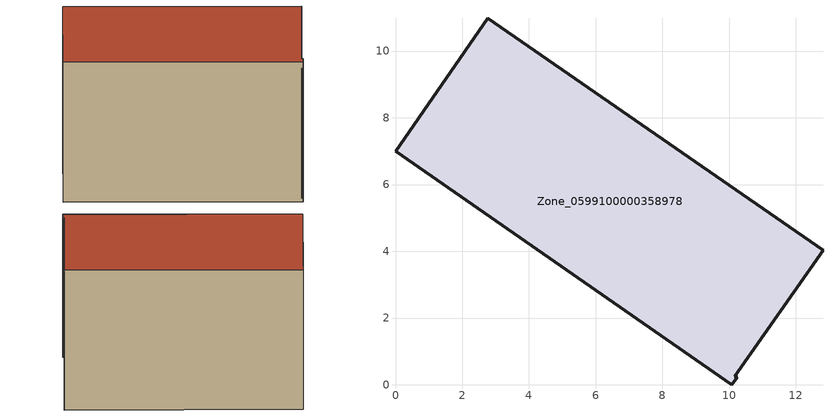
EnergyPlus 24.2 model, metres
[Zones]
Zone_0599100000358978
 floor ground (C_G): 0,6.99 2.76,10.98 12.81,4.03 10.17,0.26 10.23,0.22 10.08,0 z3.67
 wall outside (C_F): 2.76,10.98 0,6.99 10.08,0 10.23,0.22 10.17,0.26 12.81,4.03 2.76,10.98 z3.67:12.5
 roof outside (C_R): 10.08,0 10.23,0.22 10.17,0.26 12.81,4.03 2.76,10.98 0,6.99 z12.5
[BUILDING]
Pand.0599100000358978: North Axis=0; Terrain=City; Loads Convergence Tolerance Value=0.04; Temperature Convergence Tolerance Value=0.4; Solar Distribution=FullExterior; Maximum Number of Warmup Days=25; Minimum Number of Warmup Days=1
[Site:Location]
Rotterdam.The.Hague.AP_ZH_NLD Design_Conditions: Latitude=51.96; Longitude=4.45; Time Zone=1; Elevation=-4.5
[SITE:GROUNDTEMPERATURE:BUILDINGSURFACE]
18, 18, 18, 18, 18, 18, 18, 18, 18, 18, 18, 18
[MATERIAL] Thermal Absorptance=0.9; Solar Absorptance=0.7; Visible Absorptance=0.7
Name | Roughness | Thickness | Conductivity | Density | Specific Heat
G.TI.1992-2005 | MediumSmooth | 0.15 | 0.06 | 540 | 1210
F.TI.1992-2005 | Rough | 0.3 | 0.12 | 1920 | 840
R.TI.1992-2005 | MediumRough | 0.2 | 0.08 | 1500 | 1000
[CONSTRUCTION]
C_G: G.TI.1992-2005
C_F: F.TI.1992-2005
C_R: R.TI.1992-2005
[ZONE]
Zone_0599100000358978: Type=1; Multiplier=1; Ceiling Height=Autocalculate; Volume=Autocalculate; Floor Area=autocalculate; Part of Total Floor Area=Yes
[ZONEINFILTRATION:DESIGNFLOWRATE]
Infil_Zone_0599100000358978: Zone or ZoneList or Space or SpaceList=Zone_0599100000358978; Schedule=AlwaysOn; Design Flow Rate Calculation Method=Flow/Area; Flow Rate per Floor Area=0.0015; Constant Term Coefficient=1; Temperature Term Coefficient=0; Velocity Term Coefficient=0; Velocity Squared Term Coefficient=0
[HVACTEMPLATE:ZONE:IDEALLOADSAIRSYSTEM]
Zone_0599100000358978: Maximum Heating Supply Air Temperature=50; Minimum Cooling Supply Air Temperature=13; Maximum Heating Supply Air Humidity Ratio=0.0156; Minimum Cooling Supply Air Humidity Ratio=0.0077; Heating Limit=NoLimit; Cooling Limit=NoLimit; Dehumidification Control Type=ConstantSensibleHeatRatio; Cooling Sensible Heat Ratio=0.7; Dehumidification Setpoint=60; Humidification Control Type=None; Humidification Setpoint=30; Outdoor Air Method=None; Outdoor Air Flow Rate per Person=0.00944; Outdoor Air Flow Rate per Zone Floor Area=0; Outdoor Air Flow Rate per Zone=0; Demand Controlled Ventilation Type=None; Outdoor Air Economizer Type=NoEconomizer; Heat Recovery Type=None; Sensible Heat Recovery Effectiveness=0.7; Latent Heat Recovery Effectiveness=0.65
[ZONECONTROL:THERMOSTAT]
ThermostatControl_Zone_0599100000358978: Zone or ZoneList=Zone_0599100000358978; Control Type Schedule=DualSetpointControlType; Control 1=Thermostat_Zone_0599100000358978; Temperature Difference Between Cutout And Setpoint=0
[THERMOSTATSETPOINT:DUALSETPOINT]
Thermostat_Zone_0599100000358978: Heating Setpoint Temperature Schedule=HeatingSetpoint_Zone_0599100000358978; Cooling Setpoint Temperature Schedule=CoolingSetpoint_Zone_0599100000358978
[SCHEDULE:COMPACT]
HeatingSetpoint_Zone_0599100000358978: Through: 12/31, For: AllDays, Until: 24:00, 21
CoolingSetpoint_Zone_0599100000358978: Through: 12/31, For: AllDays, Until: 24:00, 24
DualSetpointControlType: Through: 12/31, For: AllDays, Until: 24:00, 4
AlwaysOn: Through: 12/31, For: AllDays, Until: 24:00, 1
